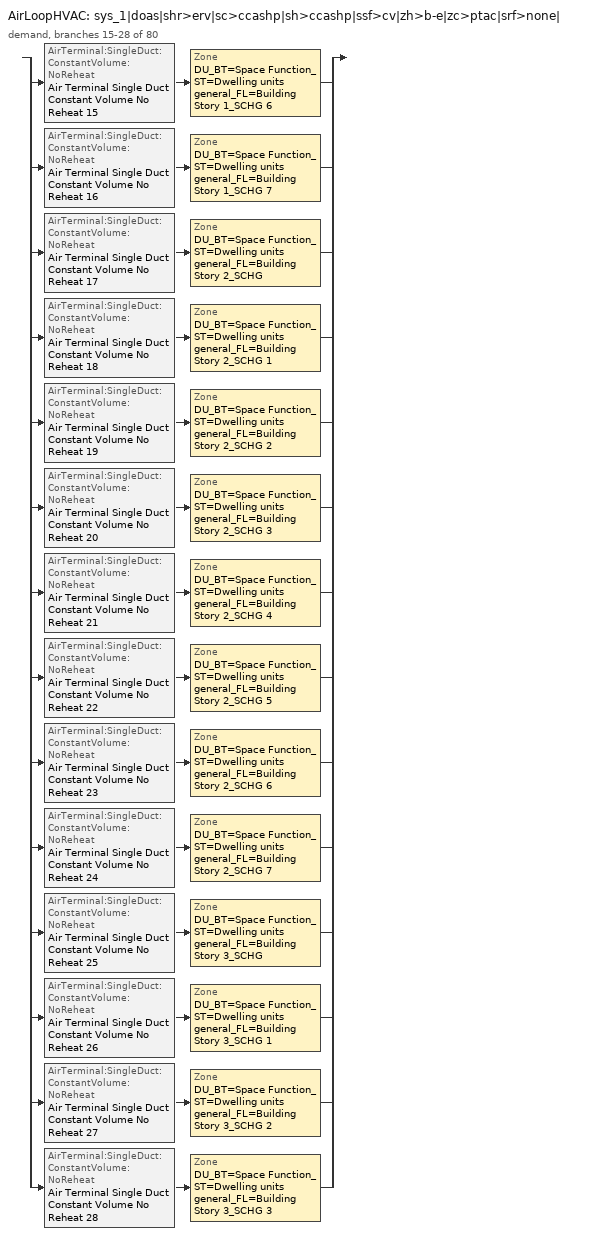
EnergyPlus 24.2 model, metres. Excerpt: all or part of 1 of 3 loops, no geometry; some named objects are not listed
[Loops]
AirLoopHVAC 'sys_1|doas|shr>erv|sc>ccashp|sh>ccashp|ssf>cv|zh>b-e|zc>ptac|srf>none|'
 demand, branches 15-28 of 80: split
  | AirTerminal:SingleDuct:ConstantVolume:NoReheat 'Air Terminal Single Duct Constant Volume No Reheat 15' > Zone 'DU_BT=Space Function_ST=Dwelling units general_FL=Building Story 1_SCHG 6'
  | AirTerminal:SingleDuct:ConstantVolume:NoReheat 'Air Terminal Single Duct Constant Volume No Reheat 16' > Zone 'DU_BT=Space Function_ST=Dwelling units general_FL=Building Story 1_SCHG 7'
  | AirTerminal:SingleDuct:ConstantVolume:NoReheat 'Air Terminal Single Duct Constant Volume No Reheat 17' > Zone 'DU_BT=Space Function_ST=Dwelling units general_FL=Building Story 2_SCHG'
  | AirTerminal:SingleDuct:ConstantVolume:NoReheat 'Air Terminal Single Duct Constant Volume No Reheat 18' > Zone 'DU_BT=Space Function_ST=Dwelling units general_FL=Building Story 2_SCHG 1'
  | AirTerminal:SingleDuct:ConstantVolume:NoReheat 'Air Terminal Single Duct Constant Volume No Reheat 19' > Zone 'DU_BT=Space Function_ST=Dwelling units general_FL=Building Story 2_SCHG 2'
  | AirTerminal:SingleDuct:ConstantVolume:NoReheat 'Air Terminal Single Duct Constant Volume No Reheat 20' > Zone 'DU_BT=Space Function_ST=Dwelling units general_FL=Building Story 2_SCHG 3'
  | AirTerminal:SingleDuct:ConstantVolume:NoReheat 'Air Terminal Single Duct Constant Volume No Reheat 21' > Zone 'DU_BT=Space Function_ST=Dwelling units general_FL=Building Story 2_SCHG 4'
  | AirTerminal:SingleDuct:ConstantVolume:NoReheat 'Air Terminal Single Duct Constant Volume No Reheat 22' > Zone 'DU_BT=Space Function_ST=Dwelling units general_FL=Building Story 2_SCHG 5'
  | AirTerminal:SingleDuct:ConstantVolume:NoReheat 'Air Terminal Single Duct Constant Volume No Reheat 23' > Zone 'DU_BT=Space Function_ST=Dwelling units general_FL=Building Story 2_SCHG 6'
  | AirTerminal:SingleDuct:ConstantVolume:NoReheat 'Air Terminal Single Duct Constant Volume No Reheat 24' > Zone 'DU_BT=Space Function_ST=Dwelling units general_FL=Building Story 2_SCHG 7'
  | AirTerminal:SingleDuct:ConstantVolume:NoReheat 'Air Terminal Single Duct Constant Volume No Reheat 25' > Zone 'DU_BT=Space Function_ST=Dwelling units general_FL=Building Story 3_SCHG'
  | AirTerminal:SingleDuct:ConstantVolume:NoReheat 'Air Terminal Single Duct Constant Volume No Reheat 26' > Zone 'DU_BT=Space Function_ST=Dwelling units general_FL=Building Story 3_SCHG 1'
  | AirTerminal:SingleDuct:ConstantVolume:NoReheat 'Air Terminal Single Duct Constant Volume No Reheat 27' > Zone 'DU_BT=Space Function_ST=Dwelling units general_FL=Building Story 3_SCHG 2'
  | AirTerminal:SingleDuct:ConstantVolume:NoReheat 'Air Terminal Single Duct Constant Volume No Reheat 28' > Zone 'DU_BT=Space Function_ST=Dwelling units general_FL=Building Story 3_SCHG 3'
[ZoneControl:Thermostat] Temperature Difference Between Cutout And Setpoint {deltaC}=0
Name | Zone or ZoneList | Control Type Schedule | Control 1
DU_BT=Space Function_ST=Dwelling units general_FL=Building Story 1_SCHG 6 Thermostat | DU_BT=Space Function_ST=Dwelling units general_FL=Building Story 1_SCHG 6 | DU_BT=Space Function_ST=Dwelling units general_FL=Building Story 1_SCHG 6 Thermostat Schedule | Space Function Dwelling units general Thermostat 223
DU_BT=Space Function_ST=Dwelling units general_FL=Building Story 1_SCHG 7 Thermostat | DU_BT=Space Function_ST=Dwelling units general_FL=Building Story 1_SCHG 7 | DU_BT=Space Function_ST=Dwelling units general_FL=Building Story 1_SCHG 7 Thermostat Schedule | Space Function Dwelling units general Thermostat 238
DU_BT=Space Function_ST=Dwelling units general_FL=Building Story 2_SCHG Thermostat | DU_BT=Space Function_ST=Dwelling units general_FL=Building Story 2_SCHG | DU_BT=Space Function_ST=Dwelling units general_FL=Building Story 2_SCHG Thermostat Schedule | Space Function Dwelling units general Thermostat 167
DU_BT=Space Function_ST=Dwelling units general_FL=Building Story 2_SCHG 1 Thermostat | DU_BT=Space Function_ST=Dwelling units general_FL=Building Story 2_SCHG 1 | DU_BT=Space Function_ST=Dwelling units general_FL=Building Story 2_SCHG 1 Thermostat Schedule | Space Function Dwelling units general Thermostat 175
DU_BT=Space Function_ST=Dwelling units general_FL=Building Story 2_SCHG 2 Thermostat | DU_BT=Space Function_ST=Dwelling units general_FL=Building Story 2_SCHG 2 | DU_BT=Space Function_ST=Dwelling units general_FL=Building Story 2_SCHG 2 Thermostat Schedule | Space Function Dwelling units general Thermostat 186
DU_BT=Space Function_ST=Dwelling units general_FL=Building Story 2_SCHG 3 Thermostat | DU_BT=Space Function_ST=Dwelling units general_FL=Building Story 2_SCHG 3 | DU_BT=Space Function_ST=Dwelling units general_FL=Building Story 2_SCHG 3 Thermostat Schedule | Space Function Dwelling units general Thermostat 189
DU_BT=Space Function_ST=Dwelling units general_FL=Building Story 2_SCHG 4 Thermostat | DU_BT=Space Function_ST=Dwelling units general_FL=Building Story 2_SCHG 4 | DU_BT=Space Function_ST=Dwelling units general_FL=Building Story 2_SCHG 4 Thermostat Schedule | Space Function Dwelling units general Thermostat 202
DU_BT=Space Function_ST=Dwelling units general_FL=Building Story 2_SCHG 5 Thermostat | DU_BT=Space Function_ST=Dwelling units general_FL=Building Story 2_SCHG 5 | DU_BT=Space Function_ST=Dwelling units general_FL=Building Story 2_SCHG 5 Thermostat Schedule | Space Function Dwelling units general Thermostat 216
DU_BT=Space Function_ST=Dwelling units general_FL=Building Story 2_SCHG 6 Thermostat | DU_BT=Space Function_ST=Dwelling units general_FL=Building Story 2_SCHG 6 | DU_BT=Space Function_ST=Dwelling units general_FL=Building Story 2_SCHG 6 Thermostat Schedule | Space Function Dwelling units general Thermostat 219
DU_BT=Space Function_ST=Dwelling units general_FL=Building Story 2_SCHG 7 Thermostat | DU_BT=Space Function_ST=Dwelling units general_FL=Building Story 2_SCHG 7 | DU_BT=Space Function_ST=Dwelling units general_FL=Building Story 2_SCHG 7 Thermostat Schedule | Space Function Dwelling units general Thermostat 240
DU_BT=Space Function_ST=Dwelling units general_FL=Building Story 3_SCHG Thermostat | DU_BT=Space Function_ST=Dwelling units general_FL=Building Story 3_SCHG | DU_BT=Space Function_ST=Dwelling units general_FL=Building Story 3_SCHG Thermostat Schedule | Space Function Dwelling units general Thermostat 162
DU_BT=Space Function_ST=Dwelling units general_FL=Building Story 3_SCHG 1 Thermostat | DU_BT=Space Function_ST=Dwelling units general_FL=Building Story 3_SCHG 1 | DU_BT=Space Function_ST=Dwelling units general_FL=Building Story 3_SCHG 1 Thermostat Schedule | Space Function Dwelling units general Thermostat 183
DU_BT=Space Function_ST=Dwelling units general_FL=Building Story 3_SCHG 2 Thermostat | DU_BT=Space Function_ST=Dwelling units general_FL=Building Story 3_SCHG 2 | DU_BT=Space Function_ST=Dwelling units general_FL=Building Story 3_SCHG 2 Thermostat Schedule | Space Function Dwelling units general Thermostat 184
DU_BT=Space Function_ST=Dwelling units general_FL=Building Story 3_SCHG 3 Thermostat | DU_BT=Space Function_ST=Dwelling units general_FL=Building Story 3_SCHG 3 | DU_BT=Space Function_ST=Dwelling units general_FL=Building Story 3_SCHG 3 Thermostat Schedule | Space Function Dwelling units general Thermostat 185
[ThermostatSetpoint:DualSetpoint] Heating Setpoint Temperature Schedule=NECB-G-Thermostat Setpoint-Heating; Cooling Setpoint Temperature Schedule=NECB-G-Thermostat Setpoint-Cooling
Space Function Dwelling units general Thermostat 223; Space Function Dwelling units general Thermostat 238; Space Function Dwelling units general Thermostat 167; Space Function Dwelling units general Thermostat 175; Space Function Dwelling units general Thermostat 186; Space Function Dwelling units general Thermostat 189; Space Function Dwelling units general Thermostat 202; Space Function Dwelling units general Thermostat 216; Space Function Dwelling units general Thermostat 219; Space Function Dwelling units general Thermostat 240; Space Function Dwelling units general Thermostat 162; Space Function Dwelling units general Thermostat 183; Space Function Dwelling units general Thermostat 184; Space Function Dwelling units general Thermostat 185
[AirTerminal:SingleDuct:ConstantVolume:NoReheat] Availability Schedule=Always On Discrete; Maximum Air Flow Rate {m3/s}=AutoSize
Air Terminal Single Duct Constant Volume No Reheat 15; Air Terminal Single Duct Constant Volume No Reheat 16; Air Terminal Single Duct Constant Volume No Reheat 17; Air Terminal Single Duct Constant Volume No Reheat 18; Air Terminal Single Duct Constant Volume No Reheat 19; Air Terminal Single Duct Constant Volume No Reheat 20; Air Terminal Single Duct Constant Volume No Reheat 21; Air Terminal Single Duct Constant Volume No Reheat 22; Air Terminal Single Duct Constant Volume No Reheat 23; Air Terminal Single Duct Constant Volume No Reheat 24; Air Terminal Single Duct Constant Volume No Reheat 25; Air Terminal Single Duct Constant Volume No Reheat 26; Air Terminal Single Duct Constant Volume No Reheat 27; Air Terminal Single Duct Constant Volume No Reheat 28
[ZoneHVAC:PackagedTerminalAirConditioner] Availability Schedule=Always On Discrete; Cooling Supply Air Flow Rate {m3/s}=Autosize; Heating Supply Air Flow Rate {m3/s}=Autosize; No Load Supply Air Flow Rate {m3/s}=Autosize; No Load Supply Air Flow Rate Control Set To Low Speed=Yes; Cooling Outdoor Air Flow Rate {m3/s}=1e-06; Heating Outdoor Air Flow Rate {m3/s}=1e-06; No Load Outdoor Air Flow Rate {m3/s}=1e-06; Fan Placement=DrawThrough; Supply Air Fan Operating Mode Schedule=Always Off Discrete
Name | Supply Air Fan | Heating Coil | Cooling Coil
ZoneHVACPackagedTerminalAirConditioner 14 | FanOnOff 14 | CoilHeatingElectric 15 | CoilCoolingDXSingleSpeed_PTAC 14 11kBtu/hr 10.6EER
ZoneHVACPackagedTerminalAirConditioner 15 | FanOnOff 15 | CoilHeatingElectric 16 | CoilCoolingDXSingleSpeed_PTAC 15 18kBtu/hr 9.5EER
ZoneHVACPackagedTerminalAirConditioner 16 | FanOnOff 16 | CoilHeatingElectric 17 | CoilCoolingDXSingleSpeed_PTAC 16 13kBtu/hr 10.3EER
ZoneHVACPackagedTerminalAirConditioner 17 | FanOnOff 17 | CoilHeatingElectric 18 | CoilCoolingDXSingleSpeed_PTAC 17 20kBtu/hr 9.5EER
ZoneHVACPackagedTerminalAirConditioner 18 | FanOnOff 18 | CoilHeatingElectric 19 | CoilCoolingDXSingleSpeed_PTAC 18 20kBtu/hr 9.5EER
ZoneHVACPackagedTerminalAirConditioner 19 | FanOnOff 19 | CoilHeatingElectric 20 | CoilCoolingDXSingleSpeed_PTAC 19 13kBtu/hr 10.3EER
ZoneHVACPackagedTerminalAirConditioner 20 | FanOnOff 20 | CoilHeatingElectric 21 | CoilCoolingDXSingleSpeed_PTAC 20 20kBtu/hr 9.5EER
ZoneHVACPackagedTerminalAirConditioner 21 | FanOnOff 21 | CoilHeatingElectric 22 | CoilCoolingDXSingleSpeed_PTAC 21 20kBtu/hr 9.5EER
ZoneHVACPackagedTerminalAirConditioner 22 | FanOnOff 22 | CoilHeatingElectric 23 | CoilCoolingDXSingleSpeed_PTAC 22 13kBtu/hr 10.2EER
ZoneHVACPackagedTerminalAirConditioner 23 | FanOnOff 23 | CoilHeatingElectric 24 | CoilCoolingDXSingleSpeed_PTAC 23 13kBtu/hr 10.2EER
ZoneHVACPackagedTerminalAirConditioner 24 | FanOnOff 24 | CoilHeatingElectric 25 | CoilCoolingDXSingleSpeed_PTAC 24 22kBtu/hr 9.5EER
ZoneHVACPackagedTerminalAirConditioner 25 | FanOnOff 25 | CoilHeatingElectric 26 | CoilCoolingDXSingleSpeed_PTAC 25 14kBtu/hr 9.9EER
ZoneHVACPackagedTerminalAirConditioner 26 | FanOnOff 26 | CoilHeatingElectric 27 | CoilCoolingDXSingleSpeed_PTAC 26 22kBtu/hr 9.5EER
ZoneHVACPackagedTerminalAirConditioner 27 | FanOnOff 27 | CoilHeatingElectric 28 | CoilCoolingDXSingleSpeed_PTAC 27 22kBtu/hr 9.5EER
[Fan:OnOff] Availability Schedule=Always On Discrete; Fan Total Efficiency=0.39975; Pressure Rise {Pa}=331.288; Maximum Flow Rate {m3/s}=Autosize; Motor Efficiency=0.615; Motor In Airstream Fraction=1
Name | Fan Power Ratio Function of Speed Ratio Curve | Fan Efficiency Ratio Function of Speed Ratio Curve
FanOnOff 14 | Fan On Off Power Curve 14 | Fan On Off Efficiency Curve 14
FanOnOff 15 | Fan On Off Power Curve 15 | Fan On Off Efficiency Curve 15
FanOnOff 16 | Fan On Off Power Curve 16 | Fan On Off Efficiency Curve 16
FanOnOff 17 | Fan On Off Power Curve 17 | Fan On Off Efficiency Curve 17
FanOnOff 18 | Fan On Off Power Curve 18 | Fan On Off Efficiency Curve 18
FanOnOff 19 | Fan On Off Power Curve 19 | Fan On Off Efficiency Curve 19
FanOnOff 20 | Fan On Off Power Curve 20 | Fan On Off Efficiency Curve 20
FanOnOff 21 | Fan On Off Power Curve 21 | Fan On Off Efficiency Curve 21
FanOnOff 22 | Fan On Off Power Curve 22 | Fan On Off Efficiency Curve 22
FanOnOff 23 | Fan On Off Power Curve 23 | Fan On Off Efficiency Curve 23
FanOnOff 24 | Fan On Off Power Curve 24 | Fan On Off Efficiency Curve 24
FanOnOff 25 | Fan On Off Power Curve 25 | Fan On Off Efficiency Curve 25
FanOnOff 26 | Fan On Off Power Curve 26 | Fan On Off Efficiency Curve 26
FanOnOff 27 | Fan On Off Power Curve 27 | Fan On Off Efficiency Curve 27
[Coil:Heating:Electric] Availability Schedule=Always Off Discrete; Efficiency=1; Nominal Capacity {W}=Autosize
CoilHeatingElectric 15; CoilHeatingElectric 16; CoilHeatingElectric 17; CoilHeatingElectric 18; CoilHeatingElectric 19; CoilHeatingElectric 20; CoilHeatingElectric 21; CoilHeatingElectric 22; CoilHeatingElectric 23; CoilHeatingElectric 24; CoilHeatingElectric 25; CoilHeatingElectric 26; CoilHeatingElectric 27; CoilHeatingElectric 28
[Coil:Cooling:DX:SingleSpeed] Availability Schedule=Always On Discrete; Gross Rated Total Cooling Capacity {W}=Autosize; Gross Rated Sensible Heat Ratio=Autosize; Rated Air Flow Rate {m3/s}=Autosize; Rated Evaporator Fan Power Per Volume Flow Rate 2017 {W/(m3/s)}=773.3; Rated Evaporator Fan Power Per Volume Flow Rate 2023 {W/(m3/s)}=934.4; Total Cooling Capacity Function of Temperature Curve=DXCOOL-NECB2011-REF-CAPFT; Total Cooling Capacity Function of Flow Fraction Curve=DXCOOL-NECB2011-REF-CAPFFLOW; Energy Input Ratio Function of Temperature Curve=DXCOOL-NECB2011-REF-COOLEIRFT; Energy Input Ratio Function of Flow Fraction Curve=DXCOOL-NECB2011-REF-COOLEIRFFLOW; Part Load Fraction Correlation Curve=DXCOOL-NECB2011-REF-COOLPLFFPLR; Minimum Outdoor Dry-Bulb Temperature for Compressor Operation {C}=-25; Nominal Time for Condensate Removal to Begin {s}=0; Ratio of Initial Moisture Evaporation Rate and Steady State Latent Capacity=0; Maximum Cycling Rate {cycles/hr}=0; Latent Capacity Time Constant {s}=0; Condenser Type=AirCooled; Evaporative Condenser Effectiveness=0.9; Evaporative Condenser Air Flow Rate {m3/s}=Autosize; Evaporative Condenser Pump Rated Power Consumption {W}=Autosize; Crankcase Heater Capacity {W}=1e-06; Maximum Outdoor Dry-Bulb Temperature for Crankcase Heater Operation {C}=10; Basin Heater Capacity {W/K}=0; Basin Heater Setpoint Temperature {C}=2
Name | Gross Rated Cooling COP {W/W}
CoilCoolingDXSingleSpeed_PTAC 14 11kBtu/hr 10.6EER | 3.66376
CoilCoolingDXSingleSpeed_PTAC 15 18kBtu/hr 9.5EER; CoilCoolingDXSingleSpeed_PTAC 17 20kBtu/hr 9.5EER; CoilCoolingDXSingleSpeed_PTAC 18 20kBtu/hr 9.5EER; CoilCoolingDXSingleSpeed_PTAC 20 20kBtu/hr 9.5EER; CoilCoolingDXSingleSpeed_PTAC 21 20kBtu/hr 9.5EER; CoilCoolingDXSingleSpeed_PTAC 24 22kBtu/hr 9.5EER; CoilCoolingDXSingleSpeed_PTAC 26 22kBtu/hr 9.5EER; CoilCoolingDXSingleSpeed_PTAC 27 22kBtu/hr 9.5EER | 3.3002
CoilCoolingDXSingleSpeed_PTAC 16 13kBtu/hr 10.3EER | 3.55712
CoilCoolingDXSingleSpeed_PTAC 19 13kBtu/hr 10.3EER | 3.55681
CoilCoolingDXSingleSpeed_PTAC 22 13kBtu/hr 10.2EER | 3.54332
CoilCoolingDXSingleSpeed_PTAC 23 13kBtu/hr 10.2EER | 3.54363
CoilCoolingDXSingleSpeed_PTAC 25 14kBtu/hr 9.9EER | 3.42023
[ZoneHVAC:Baseboard:Convective:Electric] Availability Schedule=Always On Discrete; Heating Design Capacity {W}=Autosize; Efficiency=1
ZoneHVACBaseboardConvectiveElectric 14; ZoneHVACBaseboardConvectiveElectric 15; ZoneHVACBaseboardConvectiveElectric 16; ZoneHVACBaseboardConvectiveElectric 17; ZoneHVACBaseboardConvectiveElectric 18; ZoneHVACBaseboardConvectiveElectric 19; ZoneHVACBaseboardConvectiveElectric 20; ZoneHVACBaseboardConvectiveElectric 21; ZoneHVACBaseboardConvectiveElectric 22; ZoneHVACBaseboardConvectiveElectric 23; ZoneHVACBaseboardConvectiveElectric 24; ZoneHVACBaseboardConvectiveElectric 25; ZoneHVACBaseboardConvectiveElectric 26; ZoneHVACBaseboardConvectiveElectric 27
[Zone equipment]
DU_BT=Space Function_ST=Dwelling units general_FL=Building Story 1_SCHG 6: Air Terminal Single Duct Constant Volume No Reheat 15, ZoneHVACPackagedTerminalAirConditioner 14, ZoneHVACBaseboardConvectiveElectric 14
DU_BT=Space Function_ST=Dwelling units general_FL=Building Story 1_SCHG 7: Air Terminal Single Duct Constant Volume No Reheat 16, ZoneHVACPackagedTerminalAirConditioner 15, ZoneHVACBaseboardConvectiveElectric 15
DU_BT=Space Function_ST=Dwelling units general_FL=Building Story 2_SCHG: Air Terminal Single Duct Constant Volume No Reheat 17, ZoneHVACPackagedTerminalAirConditioner 16, ZoneHVACBaseboardConvectiveElectric 16
DU_BT=Space Function_ST=Dwelling units general_FL=Building Story 2_SCHG 1: Air Terminal Single Duct Constant Volume No Reheat 18, ZoneHVACPackagedTerminalAirConditioner 17, ZoneHVACBaseboardConvectiveElectric 17
DU_BT=Space Function_ST=Dwelling units general_FL=Building Story 2_SCHG 2: Air Terminal Single Duct Constant Volume No Reheat 19, ZoneHVACPackagedTerminalAirConditioner 18, ZoneHVACBaseboardConvectiveElectric 18
DU_BT=Space Function_ST=Dwelling units general_FL=Building Story 2_SCHG 3: Air Terminal Single Duct Constant Volume No Reheat 20, ZoneHVACPackagedTerminalAirConditioner 19, ZoneHVACBaseboardConvectiveElectric 19
DU_BT=Space Function_ST=Dwelling units general_FL=Building Story 2_SCHG 4: Air Terminal Single Duct Constant Volume No Reheat 21, ZoneHVACPackagedTerminalAirConditioner 20, ZoneHVACBaseboardConvectiveElectric 20
DU_BT=Space Function_ST=Dwelling units general_FL=Building Story 2_SCHG 5: Air Terminal Single Duct Constant Volume No Reheat 22, ZoneHVACPackagedTerminalAirConditioner 21, ZoneHVACBaseboardConvectiveElectric 21
DU_BT=Space Function_ST=Dwelling units general_FL=Building Story 2_SCHG 6: Air Terminal Single Duct Constant Volume No Reheat 23, ZoneHVACPackagedTerminalAirConditioner 22, ZoneHVACBaseboardConvectiveElectric 22
DU_BT=Space Function_ST=Dwelling units general_FL=Building Story 2_SCHG 7: Air Terminal Single Duct Constant Volume No Reheat 24, ZoneHVACPackagedTerminalAirConditioner 23, ZoneHVACBaseboardConvectiveElectric 23
DU_BT=Space Function_ST=Dwelling units general_FL=Building Story 3_SCHG: Air Terminal Single Duct Constant Volume No Reheat 25, ZoneHVACPackagedTerminalAirConditioner 24, ZoneHVACBaseboardConvectiveElectric 24
DU_BT=Space Function_ST=Dwelling units general_FL=Building Story 3_SCHG 1: Air Terminal Single Duct Constant Volume No Reheat 26, ZoneHVACPackagedTerminalAirConditioner 25, ZoneHVACBaseboardConvectiveElectric 25
DU_BT=Space Function_ST=Dwelling units general_FL=Building Story 3_SCHG 2: Air Terminal Single Duct Constant Volume No Reheat 27, ZoneHVACPackagedTerminalAirConditioner 26, ZoneHVACBaseboardConvectiveElectric 26
DU_BT=Space Function_ST=Dwelling units general_FL=Building Story 3_SCHG 3: Air Terminal Single Duct Constant Volume No Reheat 28, ZoneHVACPackagedTerminalAirConditioner 27, ZoneHVACBaseboardConvectiveElectric 27
[Sizing:Zone] Zone Cooling Design Supply Air Temperature Input Method=TemperatureDifference; Zone Cooling Design Supply Air Temperature {C}=13; Zone Cooling Design Supply Air Temperature Difference {deltaC}=11; Zone Heating Design Supply Air Temperature Input Method=TemperatureDifference; Zone Heating Design Supply Air Temperature {C}=43; Zone Heating Design Supply Air Temperature Difference {deltaC}=21; Zone Cooling Design Supply Air Humidity Ratio {kgWater/kgDryAir}=0.0085; Zone Heating Design Supply Air Humidity Ratio {kgWater/kgDryAir}=0.008; Zone Heating Sizing Factor=1.3; Zone Cooling Sizing Factor=1.1; Cooling Design Air Flow Method=DesignDay; Cooling Design Air Flow Rate {m3/s}=0; Cooling Minimum Air Flow per Zone Floor Area {m3/s-m2}=0.000762; Cooling Minimum Air Flow {m3/s}=0; Cooling Minimum Air Flow Fraction=0; Heating Design Air Flow Method=DesignDay; Heating Design Air Flow Rate {m3/s}=0; Heating Maximum Air Flow per Zone Floor Area {m3/s-m2}=0.002032; Heating Maximum Air Flow {m3/s}=0.141576; Heating Maximum Air Flow Fraction=0.3; Account for Dedicated Outdoor Air System=No; Zone Load Sizing Method=Sensible Load Only No Latent Load; Zone Latent Cooling Design Supply Air Humidity Ratio Input Method=HumidityRatioDifference; Zone Cooling Design Supply Air Humidity Ratio Difference {kgWater/kgDryAir}=0.005; Zone Latent Heating Design Supply Air Humidity Ratio Input Method=HumidityRatioDifference; Zone Humidification Design Supply Air Humidity Ratio Difference {kgWater/kgDryAir}=0.005; Type of Space Sum to Use=Coincident
Name | Design Specification Outdoor Air Object
DU_BT=Space Function_ST=Dwelling units general_FL=Building Story 1_SCHG 6 | DU_BT=Space Function_ST=Dwelling units general_FL=Building Story 1_SCHG 6 DSOA Space List
DU_BT=Space Function_ST=Dwelling units general_FL=Building Story 1_SCHG 7 | DU_BT=Space Function_ST=Dwelling units general_FL=Building Story 1_SCHG 7 DSOA Space List
DU_BT=Space Function_ST=Dwelling units general_FL=Building Story 2_SCHG | DU_BT=Space Function_ST=Dwelling units general_FL=Building Story 2_SCHG DSOA Space List
DU_BT=Space Function_ST=Dwelling units general_FL=Building Story 2_SCHG 1 | DU_BT=Space Function_ST=Dwelling units general_FL=Building Story 2_SCHG 1 DSOA Space List
DU_BT=Space Function_ST=Dwelling units general_FL=Building Story 2_SCHG 2 | DU_BT=Space Function_ST=Dwelling units general_FL=Building Story 2_SCHG 2 DSOA Space List
DU_BT=Space Function_ST=Dwelling units general_FL=Building Story 2_SCHG 3 | DU_BT=Space Function_ST=Dwelling units general_FL=Building Story 2_SCHG 3 DSOA Space List
DU_BT=Space Function_ST=Dwelling units general_FL=Building Story 2_SCHG 4 | DU_BT=Space Function_ST=Dwelling units general_FL=Building Story 2_SCHG 4 DSOA Space List
DU_BT=Space Function_ST=Dwelling units general_FL=Building Story 2_SCHG 5 | DU_BT=Space Function_ST=Dwelling units general_FL=Building Story 2_SCHG 5 DSOA Space List
DU_BT=Space Function_ST=Dwelling units general_FL=Building Story 2_SCHG 6 | DU_BT=Space Function_ST=Dwelling units general_FL=Building Story 2_SCHG 6 DSOA Space List
DU_BT=Space Function_ST=Dwelling units general_FL=Building Story 2_SCHG 7 | DU_BT=Space Function_ST=Dwelling units general_FL=Building Story 2_SCHG 7 DSOA Space List
DU_BT=Space Function_ST=Dwelling units general_FL=Building Story 3_SCHG | DU_BT=Space Function_ST=Dwelling units general_FL=Building Story 3_SCHG DSOA Space List
DU_BT=Space Function_ST=Dwelling units general_FL=Building Story 3_SCHG 1 | DU_BT=Space Function_ST=Dwelling units general_FL=Building Story 3_SCHG 1 DSOA Space List
DU_BT=Space Function_ST=Dwelling units general_FL=Building Story 3_SCHG 2 | DU_BT=Space Function_ST=Dwelling units general_FL=Building Story 3_SCHG 2 DSOA Space List
DU_BT=Space Function_ST=Dwelling units general_FL=Building Story 3_SCHG 3 | DU_BT=Space Function_ST=Dwelling units general_FL=Building Story 3_SCHG 3 DSOA Space List
[DesignSpecification:OutdoorAir]
Space Function Dwelling units general Ventilation: Outdoor Air Method=Sum; Outdoor Air Flow per Person {m3/s-person}=0.00235974; Outdoor Air Flow per Zone Floor Area {m3/s-m2}=0.0003048; Outdoor Air Flow per Zone {m3/s}=0; Outdoor Air Flow Air Changes per Hour {1/hr}=0
[DesignSpecification:OutdoorAir:SpaceList] Space Design Specification Outdoor Air Object Name 1=Space Function Dwelling units general Ventilation
Name | Space Name 1
DU_BT=Space Function_ST=Dwelling units general_FL=Building Story 1_SCHG 6 DSOA Space List | G S2 Apartment
DU_BT=Space Function_ST=Dwelling units general_FL=Building Story 1_SCHG 7 DSOA Space List | G NW Apartment
DU_BT=Space Function_ST=Dwelling units general_FL=Building Story 2_SCHG DSOA Space List | F2 N2 Apartment
DU_BT=Space Function_ST=Dwelling units general_FL=Building Story 2_SCHG 1 DSOA Space List | F2 SE Apartment
DU_BT=Space Function_ST=Dwelling units general_FL=Building Story 2_SCHG 2 DSOA Space List | F2 NE Apartment
DU_BT=Space Function_ST=Dwelling units general_FL=Building Story 2_SCHG 3 DSOA Space List | F2 N1 Apartment
DU_BT=Space Function_ST=Dwelling units general_FL=Building Story 2_SCHG 4 DSOA Space List | F2 NW Apartment
DU_BT=Space Function_ST=Dwelling units general_FL=Building Story 2_SCHG 5 DSOA Space List | F2 SW Apartment
DU_BT=Space Function_ST=Dwelling units general_FL=Building Story 2_SCHG 6 DSOA Space List | F2 S1 Apartment
DU_BT=Space Function_ST=Dwelling units general_FL=Building Story 2_SCHG 7 DSOA Space List | F2 S2 Apartment
DU_BT=Space Function_ST=Dwelling units general_FL=Building Story 3_SCHG DSOA Space List | F3 SW Apartment
DU_BT=Space Function_ST=Dwelling units general_FL=Building Story 3_SCHG 1 DSOA Space List | F3 S2 Apartment
DU_BT=Space Function_ST=Dwelling units general_FL=Building Story 3_SCHG 2 DSOA Space List | F3 NE Apartment
DU_BT=Space Function_ST=Dwelling units general_FL=Building Story 3_SCHG 3 DSOA Space List | F3 NW Apartment
[Schedule:Day:Interval]
NECB-G-Thermostat Setpoint-Heating Sun|Hol Day; NECB-G-Thermostat Setpoint-Heating Default|Wkdy Day; NECB-G-Thermostat Setpoint-Heating Sat Day; NECB-G-Thermostat Setpoint-Heating Default: No, 01:00, 22, 07:00, 18, 08:00, 20, 24:00, 22
NECB-G-Thermostat Setpoint-Cooling Sun|Hol Day; NECB-G-Thermostat Setpoint-Cooling Default|Wkdy Day; NECB-G-Thermostat Setpoint-Cooling Sat Day; NECB-G-Thermostat Setpoint-Cooling Default: No, 24:00, 24
[Schedule:Week:Daily]
NECB-G-Thermostat Setpoint-Heating Week Rule - Jan1-Dec31: NECB-G-Thermostat Setpoint-Heating Sun|Hol Day, NECB-G-Thermostat Setpoint-Heating Default|Wkdy Day, NECB-G-Thermostat Setpoint-Heating Default|Wkdy Day, NECB-G-Thermostat Setpoint-Heating Default|Wkdy Day, NECB-G-Thermostat Setpoint-Heating Default|Wkdy Day, NECB-G-Thermostat Setpoint-Heating Default|Wkdy Day, NECB-G-Thermostat Setpoint-Heating Sat Day, NECB-G-Thermostat Setpoint-Heating Default, NECB-G-Thermostat Setpoint-Heating Default, NECB-G-Thermostat Setpoint-Heating Default, NECB-G-Thermostat Setpoint-Heating Default, NECB-G-Thermostat Setpoint-Heating Default
NECB-G-Thermostat Setpoint-Cooling Week Rule - Jan1-Dec31: NECB-G-Thermostat Setpoint-Cooling Sun|Hol Day, NECB-G-Thermostat Setpoint-Cooling Default|Wkdy Day, NECB-G-Thermostat Setpoint-Cooling Default|Wkdy Day, NECB-G-Thermostat Setpoint-Cooling Default|Wkdy Day, NECB-G-Thermostat Setpoint-Cooling Default|Wkdy Day, NECB-G-Thermostat Setpoint-Cooling Default|Wkdy Day, NECB-G-Thermostat Setpoint-Cooling Sat Day, NECB-G-Thermostat Setpoint-Cooling Default, NECB-G-Thermostat Setpoint-Cooling Default, NECB-G-Thermostat Setpoint-Cooling Default, NECB-G-Thermostat Setpoint-Cooling Default, NECB-G-Thermostat Setpoint-Cooling Default
[Schedule:Year]
NECB-G-Thermostat Setpoint-Heating: NECB-G-Thermostat Setpoint-Heating Week Rule - Jan1-Dec31, 1, 1, 12, 31
NECB-G-Thermostat Setpoint-Cooling: NECB-G-Thermostat Setpoint-Cooling Week Rule - Jan1-Dec31, 1, 1, 12, 31
[Schedule:Compact]
DU_BT=Space Function_ST=Dwelling units general_FL=Building Story 1_SCHG 6 Thermostat Schedule; DU_BT=Space Function_ST=Dwelling units general_FL=Building Story 1_SCHG 7 Thermostat Schedule; DU_BT=Space Function_ST=Dwelling units general_FL=Building Story 2_SCHG Thermostat Schedule; DU_BT=Space Function_ST=Dwelling units general_FL=Building Story 2_SCHG 1 Thermostat Schedule; DU_BT=Space Function_ST=Dwelling units general_FL=Building Story 2_SCHG 2 Thermostat Schedule; DU_BT=Space Function_ST=Dwelling units general_FL=Building Story 2_SCHG 3 Thermostat Schedule; DU_BT=Space Function_ST=Dwelling units general_FL=Building Story 2_SCHG 4 Thermostat Schedule; DU_BT=Space Function_ST=Dwelling units general_FL=Building Story 2_SCHG 5 Thermostat Schedule; DU_BT=Space Function_ST=Dwelling units general_FL=Building Story 2_SCHG 6 Thermostat Schedule; DU_BT=Space Function_ST=Dwelling units general_FL=Building Story 2_SCHG 7 Thermostat Schedule; DU_BT=Space Function_ST=Dwelling units general_FL=Building Story 3_SCHG Thermostat Schedule; DU_BT=Space Function_ST=Dwelling units general_FL=Building Story 3_SCHG 1 Thermostat Schedule; DU_BT=Space Function_ST=Dwelling units general_FL=Building Story 3_SCHG 2 Thermostat Schedule; DU_BT=Space Function_ST=Dwelling units general_FL=Building Story 3_SCHG 3 Thermostat Schedule: Through: 12/31, For: AllDays, Until: 24:00, 4
[Schedule:Constant]
Name | Hourly Value
Always On Discrete | 1
Always Off Discrete | 0
[Curve:Exponent] Coefficient1 Constant=1; Coefficient2 Constant=0; Coefficient3 Constant=0; Minimum Value of x {BasedOnField A2}=0; Maximum Value of x {BasedOnField A2}=1
Fan On Off Power Curve 14; Fan On Off Power Curve 15; Fan On Off Power Curve 16; Fan On Off Power Curve 17; Fan On Off Power Curve 18; Fan On Off Power Curve 19; Fan On Off Power Curve 20; Fan On Off Power Curve 21; Fan On Off Power Curve 22; Fan On Off Power Curve 23; Fan On Off Power Curve 24; Fan On Off Power Curve 25; Fan On Off Power Curve 26; Fan On Off Power Curve 27
[Curve:Cubic] Maximum Value of x {BasedOnField A2}=1
Name | Coefficient1 Constant | Coefficient2 x | Coefficient3 x**2 | Coefficient4 x**3 | Minimum Value of x {BasedOnField A2}
DXCOOL-NECB2011-REF-COOLPLFFPLR | 0.0277 | 4.9151 | -8.184 | 4.2702 | 0.7
Fan On Off Efficiency Curve 14; Fan On Off Efficiency Curve 15; Fan On Off Efficiency Curve 16; Fan On Off Efficiency Curve 17; Fan On Off Efficiency Curve 18; Fan On Off Efficiency Curve 19; Fan On Off Efficiency Curve 20; Fan On Off Efficiency Curve 21; Fan On Off Efficiency Curve 22; Fan On Off Efficiency Curve 23; Fan On Off Efficiency Curve 24; Fan On Off Efficiency Curve 25; Fan On Off Efficiency Curve 26; Fan On Off Efficiency Curve 27 | 1 | 0 | 0 | 0 | 0
[Curve:Biquadratic] Minimum Value of x {BasedOnField A2}=13; Maximum Value of x {BasedOnField A2}=24; Minimum Value of y {BasedOnField A3}=24; Maximum Value of y {BasedOnField A3}=46
Name | Coefficient1 Constant | Coefficient2 x | Coefficient3 x**2 | Coefficient4 y | Coefficient5 y**2 | Coefficient6 x*y
DXCOOL-NECB2011-REF-CAPFT | 0.867905 | 0.0142459 | 0.00055436 | -0.0075575 | 3.3e-05 | -0.0001918
DXCOOL-NECB2011-REF-COOLEIRFT | 0.114171 | 0.0281822 | -0.0004199 | 0.0214108 | 0.000161028 | -0.000679104
[Curve:Quadratic] Minimum Value of x {BasedOnField A2}=0.5; Maximum Value of x {BasedOnField A2}=1.5
Name | Coefficient1 Constant | Coefficient2 x | Coefficient3 x**2
DXCOOL-NECB2011-REF-CAPFFLOW | 0.8 | 0.2 | 0
DXCOOL-NECB2011-REF-COOLEIRFFLOW | 1.1552 | -0.1808 | 0.0256
